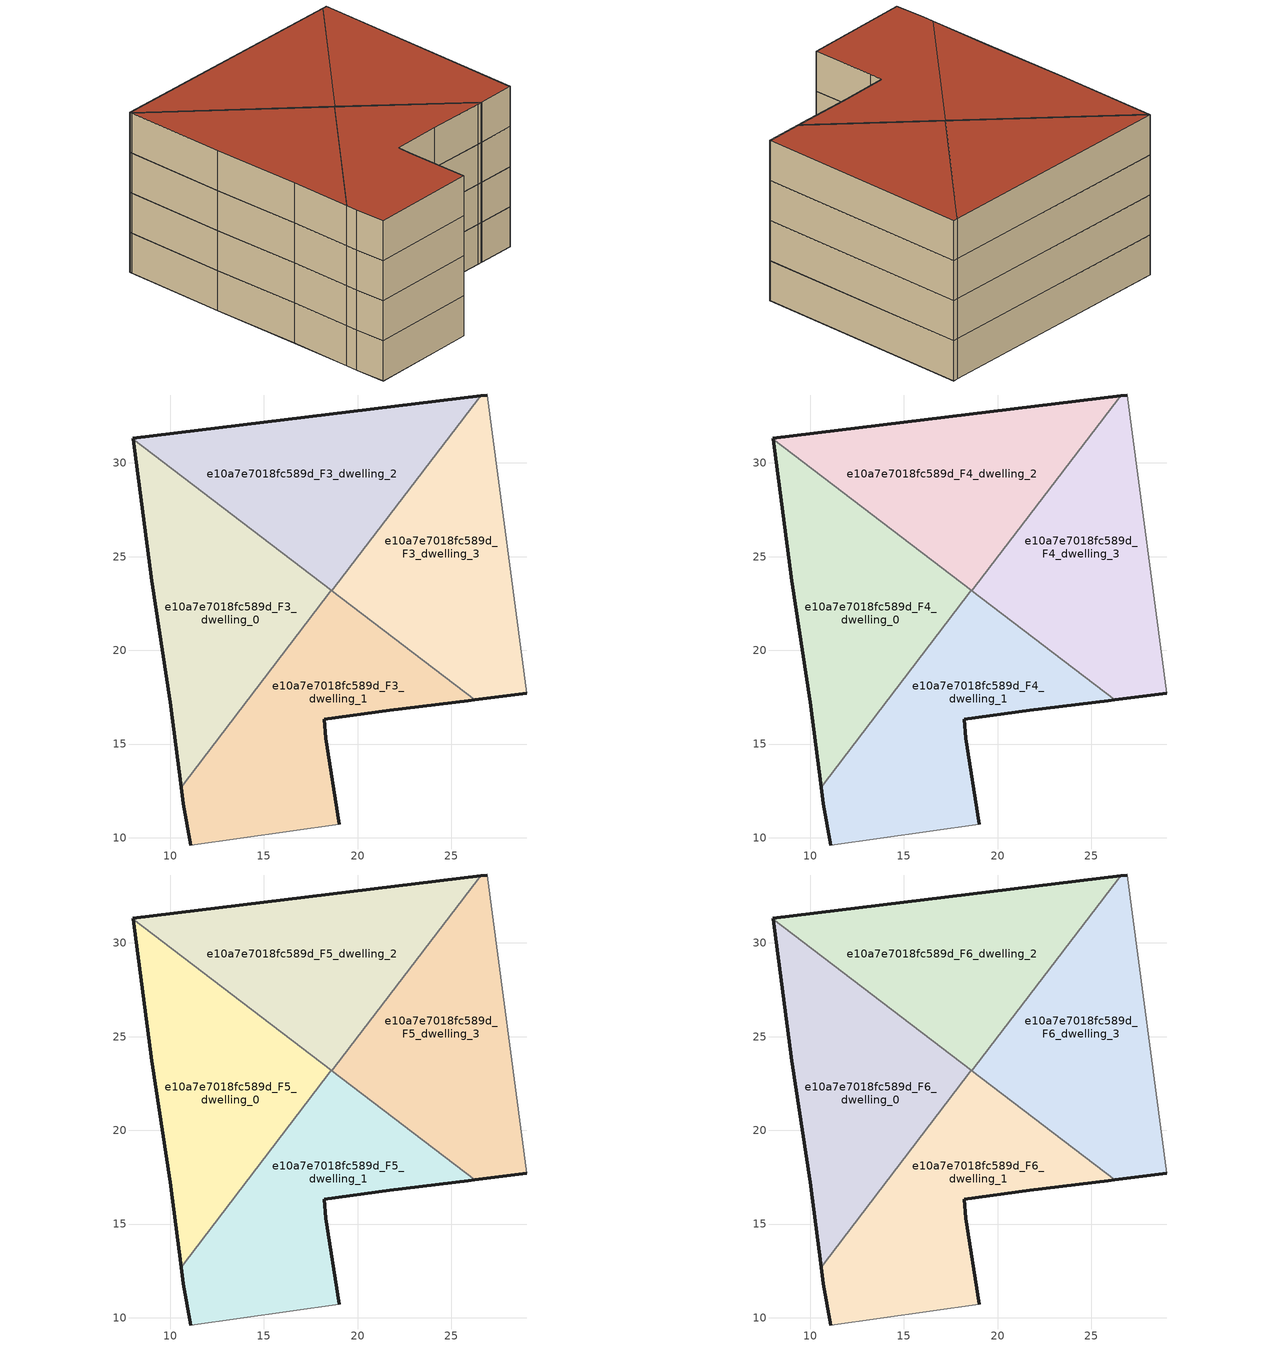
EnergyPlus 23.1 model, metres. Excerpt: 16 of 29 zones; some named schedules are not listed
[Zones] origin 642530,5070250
e10a7e7018fc589d_F3_dwelling_0
 floor to e10a7e7018fc589d_F2_dwelling_0 (EU_floor_Construction): 10.6,12.69 18.6,23.2 8.02,31.26 9.01,23.72 10.01,17.22 z9
 wall outside (EU_wall_Construction): 10.6,12.69 10.01,17.22 9.01,23.72 8.02,31.26 z9:12
 wall to e10a7e7018fc589d_F3_dwelling_1 (EU_wall_Construction): 18.6,23.2 10.6,12.69 z9:12
 wall to e10a7e7018fc589d_F3_dwelling_2 (EU_wall_Construction): 8.02,31.26 18.6,23.2 z9:12
e10a7e7018fc589d_F3_dwelling_1
 floor to e10a7e7018fc589d_F2_dwelling_1 (EU_floor_Construction): 19.01,10.71 18.31,15.32 18.21,16.32 21.72,16.82 25.92,17.32 26.27,17.36 18.6,23.2 10.6,12.69 10.71,11.82 11.11,9.62 z9
 wall outside (EU_wall_Construction): 11.11,9.62 10.71,11.82 10.6,12.69 / 26.27,17.36 25.92,17.32 21.72,16.82 18.21,16.32 18.31,15.32 19.01,10.71 z9:12
 wall adiabatic (EU_wall_Construction): 19.01,10.71 11.11,9.62 z9:12
 wall to e10a7e7018fc589d_F3_dwelling_3 (EU_wall_Construction): 18.64,23.17 26.27,17.36 z9:12
 wall to e10a7e7018fc589d_F3_dwelling_2 (EU_wall_Construction): 18.6,23.2 18.64,23.17 z9:12
e10a7e7018fc589d_F3_dwelling_2
 floor to e10a7e7018fc589d_F2_dwelling_2 (EU_floor_Construction): 18.64,23.17 26.56,33.58 8.01,31.33 8.02,31.26 z9
 wall outside (EU_wall_Construction): 8.02,31.26 8.01,31.33 26.56,33.58 z9:12
 wall to e10a7e7018fc589d_F3_dwelling_3 (EU_wall_Construction): 26.56,33.58 18.64,23.17 z9:12
e10a7e7018fc589d_F3_dwelling_3
 floor to e10a7e7018fc589d_F2_dwelling_3 (EU_floor_Construction): 29.02,17.71 26.93,33.63 26.56,33.58 18.64,23.17 26.27,17.36 z9
 wall outside (EU_wall_Construction): 26.56,33.58 26.93,33.63 / 29.02,17.71 26.27,17.36 z9:12
 wall adiabatic (EU_wall_Construction): 26.93,33.63 29.02,17.71 z9:12
e10a7e7018fc589d_F4_dwelling_0
 floor to e10a7e7018fc589d_F3_dwelling_0 (EU_floor_Construction): 10.6,12.69 18.6,23.2 8.02,31.26 9.01,23.72 10.01,17.22 z12
 wall outside (EU_wall_Construction): 10.6,12.69 10.01,17.22 9.01,23.72 8.02,31.26 z12:15
 wall to e10a7e7018fc589d_F4_dwelling_1 (EU_wall_Construction): 18.6,23.2 10.6,12.69 z12:15
 wall to e10a7e7018fc589d_F4_dwelling_2 (EU_wall_Construction): 8.02,31.26 18.6,23.2 z12:15
e10a7e7018fc589d_F4_dwelling_1
 floor to e10a7e7018fc589d_F3_dwelling_1 (EU_floor_Construction): 19.01,10.71 18.31,15.32 18.21,16.32 21.72,16.82 25.92,17.32 26.27,17.36 18.6,23.2 10.6,12.69 10.71,11.82 11.11,9.62 z12
 wall outside (EU_wall_Construction): 11.11,9.62 10.71,11.82 10.6,12.69 / 26.27,17.36 25.92,17.32 21.72,16.82 18.21,16.32 18.31,15.32 19.01,10.71 z12:15
 wall adiabatic (EU_wall_Construction): 19.01,10.71 11.11,9.62 z12:15
 wall to e10a7e7018fc589d_F4_dwelling_3 (EU_wall_Construction): 18.64,23.17 26.27,17.36 z12:15
 wall to e10a7e7018fc589d_F4_dwelling_2 (EU_wall_Construction): 18.6,23.2 18.64,23.17 z12:15
e10a7e7018fc589d_F4_dwelling_2
 floor to e10a7e7018fc589d_F3_dwelling_2 (EU_floor_Construction): 18.64,23.17 26.56,33.58 8.01,31.33 8.02,31.26 z12
 wall outside (EU_wall_Construction): 8.02,31.26 8.01,31.33 26.56,33.58 z12:15
 wall to e10a7e7018fc589d_F4_dwelling_3 (EU_wall_Construction): 26.56,33.58 18.64,23.17 z12:15
e10a7e7018fc589d_F4_dwelling_3
 floor to e10a7e7018fc589d_F3_dwelling_3 (EU_floor_Construction): 29.02,17.71 26.93,33.63 26.56,33.58 18.64,23.17 26.27,17.36 z12
 wall outside (EU_wall_Construction): 26.56,33.58 26.93,33.63 / 29.02,17.71 26.27,17.36 z12:15
 wall adiabatic (EU_wall_Construction): 26.93,33.63 29.02,17.71 z12:15
e10a7e7018fc589d_F5_dwelling_0
 floor to e10a7e7018fc589d_F4_dwelling_0 (EU_floor_Construction): 10.6,12.69 18.6,23.2 8.02,31.26 9.01,23.72 10.01,17.22 z15
 wall outside (EU_wall_Construction): 10.6,12.69 10.01,17.22 9.01,23.72 8.02,31.26 z15:18
 wall to e10a7e7018fc589d_F5_dwelling_1 (EU_wall_Construction): 18.6,23.2 10.6,12.69 z15:18
 wall to e10a7e7018fc589d_F5_dwelling_2 (EU_wall_Construction): 8.02,31.26 18.6,23.2 z15:18
e10a7e7018fc589d_F5_dwelling_1
 floor to e10a7e7018fc589d_F4_dwelling_1 (EU_floor_Construction): 19.01,10.71 18.31,15.32 18.21,16.32 21.72,16.82 25.92,17.32 26.27,17.36 18.6,23.2 10.6,12.69 10.71,11.82 11.11,9.62 z15
 wall outside (EU_wall_Construction): 11.11,9.62 10.71,11.82 10.6,12.69 / 26.27,17.36 25.92,17.32 21.72,16.82 18.21,16.32 18.31,15.32 19.01,10.71 z15:18
 wall adiabatic (EU_wall_Construction): 19.01,10.71 11.11,9.62 z15:18
 wall to e10a7e7018fc589d_F5_dwelling_3 (EU_wall_Construction): 18.64,23.17 26.27,17.36 z15:18
 wall to e10a7e7018fc589d_F5_dwelling_2 (EU_wall_Construction): 18.6,23.2 18.64,23.17 z15:18
e10a7e7018fc589d_F5_dwelling_2
 floor to e10a7e7018fc589d_F4_dwelling_2 (EU_floor_Construction): 18.64,23.17 26.56,33.58 8.01,31.33 8.02,31.26 z15
 wall outside (EU_wall_Construction): 8.02,31.26 8.01,31.33 26.56,33.58 z15:18
 wall to e10a7e7018fc589d_F5_dwelling_3 (EU_wall_Construction): 26.56,33.58 18.64,23.17 z15:18
e10a7e7018fc589d_F5_dwelling_3
 floor to e10a7e7018fc589d_F4_dwelling_3 (EU_floor_Construction): 29.02,17.71 26.93,33.63 26.56,33.58 18.64,23.17 26.27,17.36 z15
 wall outside (EU_wall_Construction): 26.56,33.58 26.93,33.63 / 29.02,17.71 26.27,17.36 z15:18
 wall adiabatic (EU_wall_Construction): 26.93,33.63 29.02,17.71 z15:18
e10a7e7018fc589d_F6_dwelling_0
 floor to e10a7e7018fc589d_F5_dwelling_0 (EU_floor_Construction): 10.6,12.69 18.6,23.2 8.02,31.26 9.01,23.72 10.01,17.22 z18
 wall outside (EU_wall_Construction): 10.6,12.69 10.01,17.22 9.01,23.72 8.02,31.26 z18:21
 wall to e10a7e7018fc589d_F6_dwelling_1 (EU_wall_Construction): 18.6,23.2 10.6,12.69 z18:21
 wall to e10a7e7018fc589d_F6_dwelling_2 (EU_wall_Construction): 8.02,31.26 18.6,23.2 z18:21
 roof outside (EU_roof_Construction): 18.6,23.2 10.6,12.69 10.01,17.22 9.01,23.72 8.02,31.26 z21
e10a7e7018fc589d_F6_dwelling_1
 floor to e10a7e7018fc589d_F5_dwelling_1 (EU_floor_Construction): 19.01,10.71 18.31,15.32 18.21,16.32 21.72,16.82 25.92,17.32 26.27,17.36 18.6,23.2 10.6,12.69 10.71,11.82 11.11,9.62 z18
 wall outside (EU_wall_Construction): 11.11,9.62 10.71,11.82 10.6,12.69 / 26.27,17.36 25.92,17.32 21.72,16.82 18.21,16.32 18.31,15.32 19.01,10.71 z18:21
 wall adiabatic (EU_wall_Construction): 19.01,10.71 11.11,9.62 z18:21
 wall to e10a7e7018fc589d_F6_dwelling_3 (EU_wall_Construction): 18.64,23.17 26.27,17.36 z18:21
 wall to e10a7e7018fc589d_F6_dwelling_2 (EU_wall_Construction): 18.6,23.2 18.64,23.17 z18:21
 roof outside (EU_roof_Construction): 26.27,17.36 25.92,17.32 21.72,16.82 18.21,16.32 18.31,15.32 19.01,10.71 11.11,9.62 10.71,11.82 10.6,12.69 18.6,23.2 z21
e10a7e7018fc589d_F6_dwelling_2
 floor to e10a7e7018fc589d_F5_dwelling_2 (EU_floor_Construction): 18.64,23.17 26.56,33.58 8.01,31.33 8.02,31.26 z18
 wall outside (EU_wall_Construction): 8.02,31.26 8.01,31.33 26.56,33.58 z18:21
 wall to e10a7e7018fc589d_F6_dwelling_3 (EU_wall_Construction): 26.56,33.58 18.64,23.17 z18:21
 roof outside (EU_roof_Construction): 26.56,33.58 18.64,23.17 8.02,31.26 8.01,31.33 z21
e10a7e7018fc589d_F6_dwelling_3
 floor to e10a7e7018fc589d_F5_dwelling_3 (EU_floor_Construction): 29.02,17.71 26.93,33.63 26.56,33.58 18.64,23.17 26.27,17.36 z18
 wall outside (EU_wall_Construction): 26.56,33.58 26.93,33.63 / 29.02,17.71 26.27,17.36 z18:21
 wall adiabatic (EU_wall_Construction): 26.93,33.63 29.02,17.71 z18:21
 roof outside (EU_roof_Construction): 26.93,33.63 29.02,17.71 26.27,17.36 18.64,23.17 26.56,33.58 z21
[Building]
EU S2 Campaign: North Axis=0; Terrain=City; Solar Distribution=FullExterior
[Site:Location]
Lyon-Bron: Latitude=45.75; Longitude=5; Time Zone=1; Elevation=198
[SizingPeriod:WeatherFileDays]
AnnualSizingPeriod: Begin Month=1; Begin Day of Month=1; End Month=12; End Day of Month=31; Day of Week for Start Day=Monday; Use Weather File Daylight Saving Period=No; Use Weather File Rain and Snow Indicators=No
[MATERIAL]
EU_InternalMass_Material: Roughness=MediumRough; Thickness=0.1; Conductivity=1; Density=1800; Specific Heat=900; Thermal Absorptance=0.9; Solar Absorptance=0.7; Visible Absorptance=0.7
[MATERIAL:NOMASS] Roughness=MediumRough; Thermal Absorptance=0.9; Solar Absorptance=0.7; Visible Absorptance=0.7
Name | Thermal Resistance
EU_wall_NoMass | 0.776494
EU_roof_NoMass | 0.486893
EU_floor_NoMass | 0.421597
[CONSTRUCTION]
EU_wall_Construction: EU_wall_NoMass
EU_roof_Construction: EU_roof_NoMass
EU_floor_Construction: EU_floor_NoMass
EU_InternalMass_Construction: EU_InternalMass_Material
[ZONE] Type=1; Multiplier=1; Ceiling Height=autocalculate; Floor Area=autocalculate; Part of Total Floor Area=Yes
Name | Volume
e10a7e7018fc589d_F3_dwelling_0; e10a7e7018fc589d_F4_dwelling_0; e10a7e7018fc589d_F5_dwelling_0; e10a7e7018fc589d_F6_dwelling_0 | 263.985
e10a7e7018fc589d_F3_dwelling_1; e10a7e7018fc589d_F4_dwelling_1; e10a7e7018fc589d_F5_dwelling_1; e10a7e7018fc589d_F6_dwelling_1 | 264.019
e10a7e7018fc589d_F3_dwelling_2; e10a7e7018fc589d_F4_dwelling_2; e10a7e7018fc589d_F5_dwelling_2; e10a7e7018fc589d_F6_dwelling_2 | 264.021
e10a7e7018fc589d_F3_dwelling_3; e10a7e7018fc589d_F4_dwelling_3; e10a7e7018fc589d_F5_dwelling_3; e10a7e7018fc589d_F6_dwelling_3 | 263.989
[INTERNALMASS] Construction=EU_InternalMass_Construction
Name | Zone or ZoneList | Surface Area
e10a7e7018fc589d_F3_dwelling_0_EU_InternalMass | e10a7e7018fc589d_F3_dwelling_0 | 87.9945
e10a7e7018fc589d_F3_dwelling_1_EU_InternalMass | e10a7e7018fc589d_F3_dwelling_1 | 88.006
e10a7e7018fc589d_F3_dwelling_2_EU_InternalMass | e10a7e7018fc589d_F3_dwelling_2 | 88.0072
e10a7e7018fc589d_F3_dwelling_3_EU_InternalMass | e10a7e7018fc589d_F3_dwelling_3 | 87.9964
e10a7e7018fc589d_F4_dwelling_0_EU_InternalMass | e10a7e7018fc589d_F4_dwelling_0 | 87.9945
e10a7e7018fc589d_F4_dwelling_1_EU_InternalMass | e10a7e7018fc589d_F4_dwelling_1 | 88.006
e10a7e7018fc589d_F4_dwelling_2_EU_InternalMass | e10a7e7018fc589d_F4_dwelling_2 | 88.0072
e10a7e7018fc589d_F4_dwelling_3_EU_InternalMass | e10a7e7018fc589d_F4_dwelling_3 | 87.9964
e10a7e7018fc589d_F5_dwelling_0_EU_InternalMass | e10a7e7018fc589d_F5_dwelling_0 | 87.9945
e10a7e7018fc589d_F5_dwelling_1_EU_InternalMass | e10a7e7018fc589d_F5_dwelling_1 | 88.006
e10a7e7018fc589d_F5_dwelling_2_EU_InternalMass | e10a7e7018fc589d_F5_dwelling_2 | 88.0072
e10a7e7018fc589d_F5_dwelling_3_EU_InternalMass | e10a7e7018fc589d_F5_dwelling_3 | 87.9964
e10a7e7018fc589d_F6_dwelling_0_EU_InternalMass | e10a7e7018fc589d_F6_dwelling_0 | 87.9945
e10a7e7018fc589d_F6_dwelling_1_EU_InternalMass | e10a7e7018fc589d_F6_dwelling_1 | 88.006
e10a7e7018fc589d_F6_dwelling_2_EU_InternalMass | e10a7e7018fc589d_F6_dwelling_2 | 88.0072
e10a7e7018fc589d_F6_dwelling_3_EU_InternalMass | e10a7e7018fc589d_F6_dwelling_3 | 87.9964
[OTHEREQUIPMENT] Fuel Type=Electricity; Design Level Calculation Method=Watts/Area; Power per Zone Floor Area=1; Fraction Latent=0; Fraction Radiant=0; Fraction Lost=0; Carbon Dioxide Generation Rate=0; EndUse Subcategory=EU_Step8_InternalGains
Name | Zone or ZoneList or Space or SpaceList | Schedule
EU_Step8_InternalGain_e10a7e7018fc589d_F3_dwelling_0_f000 | e10a7e7018fc589d_F3_dwelling_0 | EU_Step8_GainSchedule_e10a7e7018fc589d_F3_dwelling_0_f000
EU_Step8_InternalGain_e10a7e7018fc589d_F3_dwelling_1_f000 | e10a7e7018fc589d_F3_dwelling_1 | EU_Step8_GainSchedule_e10a7e7018fc589d_F3_dwelling_1_f000
EU_Step8_InternalGain_e10a7e7018fc589d_F3_dwelling_2_f000 | e10a7e7018fc589d_F3_dwelling_2 | EU_Step8_GainSchedule_e10a7e7018fc589d_F3_dwelling_2_f000
EU_Step8_InternalGain_e10a7e7018fc589d_F3_dwelling_3_f000 | e10a7e7018fc589d_F3_dwelling_3 | EU_Step8_GainSchedule_e10a7e7018fc589d_F3_dwelling_3_f000
EU_Step8_InternalGain_e10a7e7018fc589d_F4_dwelling_0_f000 | e10a7e7018fc589d_F4_dwelling_0 | EU_Step8_GainSchedule_e10a7e7018fc589d_F4_dwelling_0_f000
EU_Step8_InternalGain_e10a7e7018fc589d_F4_dwelling_1_f000 | e10a7e7018fc589d_F4_dwelling_1 | EU_Step8_GainSchedule_e10a7e7018fc589d_F4_dwelling_1_f000
EU_Step8_InternalGain_e10a7e7018fc589d_F4_dwelling_2_f000 | e10a7e7018fc589d_F4_dwelling_2 | EU_Step8_GainSchedule_e10a7e7018fc589d_F4_dwelling_2_f000
EU_Step8_InternalGain_e10a7e7018fc589d_F4_dwelling_3_f000 | e10a7e7018fc589d_F4_dwelling_3 | EU_Step8_GainSchedule_e10a7e7018fc589d_F4_dwelling_3_f000
EU_Step8_InternalGain_e10a7e7018fc589d_F5_dwelling_0_f000 | e10a7e7018fc589d_F5_dwelling_0 | EU_Step8_GainSchedule_e10a7e7018fc589d_F5_dwelling_0_f000
EU_Step8_InternalGain_e10a7e7018fc589d_F5_dwelling_1_f000 | e10a7e7018fc589d_F5_dwelling_1 | EU_Step8_GainSchedule_e10a7e7018fc589d_F5_dwelling_1_f000
EU_Step8_InternalGain_e10a7e7018fc589d_F5_dwelling_2_f000 | e10a7e7018fc589d_F5_dwelling_2 | EU_Step8_GainSchedule_e10a7e7018fc589d_F5_dwelling_2_f000
EU_Step8_InternalGain_e10a7e7018fc589d_F5_dwelling_3_f000 | e10a7e7018fc589d_F5_dwelling_3 | EU_Step8_GainSchedule_e10a7e7018fc589d_F5_dwelling_3_f000
EU_Step8_InternalGain_e10a7e7018fc589d_F6_dwelling_0_f000 | e10a7e7018fc589d_F6_dwelling_0 | EU_Step8_GainSchedule_e10a7e7018fc589d_F6_dwelling_0_f000
EU_Step8_InternalGain_e10a7e7018fc589d_F6_dwelling_1_f000 | e10a7e7018fc589d_F6_dwelling_1 | EU_Step8_GainSchedule_e10a7e7018fc589d_F6_dwelling_1_f000
EU_Step8_InternalGain_e10a7e7018fc589d_F6_dwelling_2_f000 | e10a7e7018fc589d_F6_dwelling_2 | EU_Step8_GainSchedule_e10a7e7018fc589d_F6_dwelling_2_f000
EU_Step8_InternalGain_e10a7e7018fc589d_F6_dwelling_3_f000 | e10a7e7018fc589d_F6_dwelling_3 | EU_Step8_GainSchedule_e10a7e7018fc589d_F6_dwelling_3_f000
[ZONEVENTILATION:DESIGNFLOWRATE] Schedule=EU_AlwaysOn; Design Flow Rate Calculation Method=AirChanges/Hour; Air Changes per Hour=0.693814; Ventilation Type=Natural; Fan Pressure Rise=0; Fan Total Efficiency=1; Constant Term Coefficient=1; Temperature Term Coefficient=0; Velocity Term Coefficient=0; Velocity Squared Term Coefficient=0; Minimum Indoor Temperature=-100; Maximum Indoor Temperature=100; Delta Temperature=-100; Minimum Outdoor Temperature=-100; Maximum Outdoor Temperature=100; Maximum Wind Speed=40
Name | Zone or ZoneList or Space or SpaceList
EU_ConstantAir_e10a7e7018fc589d_F3_dwelling_0 | e10a7e7018fc589d_F3_dwelling_0
EU_ConstantAir_e10a7e7018fc589d_F3_dwelling_1 | e10a7e7018fc589d_F3_dwelling_1
EU_ConstantAir_e10a7e7018fc589d_F3_dwelling_2 | e10a7e7018fc589d_F3_dwelling_2
EU_ConstantAir_e10a7e7018fc589d_F3_dwelling_3 | e10a7e7018fc589d_F3_dwelling_3
EU_ConstantAir_e10a7e7018fc589d_F4_dwelling_0 | e10a7e7018fc589d_F4_dwelling_0
EU_ConstantAir_e10a7e7018fc589d_F4_dwelling_1 | e10a7e7018fc589d_F4_dwelling_1
EU_ConstantAir_e10a7e7018fc589d_F4_dwelling_2 | e10a7e7018fc589d_F4_dwelling_2
EU_ConstantAir_e10a7e7018fc589d_F4_dwelling_3 | e10a7e7018fc589d_F4_dwelling_3
EU_ConstantAir_e10a7e7018fc589d_F5_dwelling_0 | e10a7e7018fc589d_F5_dwelling_0
EU_ConstantAir_e10a7e7018fc589d_F5_dwelling_1 | e10a7e7018fc589d_F5_dwelling_1
EU_ConstantAir_e10a7e7018fc589d_F5_dwelling_2 | e10a7e7018fc589d_F5_dwelling_2
EU_ConstantAir_e10a7e7018fc589d_F5_dwelling_3 | e10a7e7018fc589d_F5_dwelling_3
EU_ConstantAir_e10a7e7018fc589d_F6_dwelling_0 | e10a7e7018fc589d_F6_dwelling_0
EU_ConstantAir_e10a7e7018fc589d_F6_dwelling_1 | e10a7e7018fc589d_F6_dwelling_1
EU_ConstantAir_e10a7e7018fc589d_F6_dwelling_2 | e10a7e7018fc589d_F6_dwelling_2
EU_ConstantAir_e10a7e7018fc589d_F6_dwelling_3 | e10a7e7018fc589d_F6_dwelling_3
[HVACTEMPLATE:ZONE:IDEALLOADSAIRSYSTEM] System Availability Schedule=EU_AlwaysOn; Maximum Heating Supply Air Temperature=50; Minimum Cooling Supply Air Temperature=13; Maximum Heating Supply Air Humidity Ratio=0.0156; Minimum Cooling Supply Air Humidity Ratio=0.0077; Heating Limit=NoLimit; Cooling Limit=NoLimit; Heating Availability Schedule=EU_AlwaysOn; Cooling Availability Schedule=EU_CoolingOff; Dehumidification Control Type=ConstantSensibleHeatRatio; Cooling Sensible Heat Ratio=0.7; Dehumidification Setpoint=60; Humidification Control Type=None; Humidification Setpoint=30; Outdoor Air Method=None; Outdoor Air Flow Rate per Person=0.00944; Outdoor Air Flow Rate per Zone Floor Area=0; Outdoor Air Flow Rate per Zone=0; Demand Controlled Ventilation Type=None; Outdoor Air Economizer Type=NoEconomizer; Heat Recovery Type=None; Sensible Heat Recovery Effectiveness=0.7; Latent Heat Recovery Effectiveness=0.65
Name | Template Thermostat
e10a7e7018fc589d_F3_dwelling_0 | EU_HeatOnly_e10a7e7018fc589d_F3_dwelling_0
e10a7e7018fc589d_F3_dwelling_1 | EU_HeatOnly_e10a7e7018fc589d_F3_dwelling_1
e10a7e7018fc589d_F3_dwelling_2 | EU_HeatOnly_e10a7e7018fc589d_F3_dwelling_2
e10a7e7018fc589d_F3_dwelling_3 | EU_HeatOnly_e10a7e7018fc589d_F3_dwelling_3
e10a7e7018fc589d_F4_dwelling_0 | EU_HeatOnly_e10a7e7018fc589d_F4_dwelling_0
e10a7e7018fc589d_F4_dwelling_1 | EU_HeatOnly_e10a7e7018fc589d_F4_dwelling_1
e10a7e7018fc589d_F4_dwelling_2 | EU_HeatOnly_e10a7e7018fc589d_F4_dwelling_2
e10a7e7018fc589d_F4_dwelling_3 | EU_HeatOnly_e10a7e7018fc589d_F4_dwelling_3
e10a7e7018fc589d_F5_dwelling_0 | EU_HeatOnly_e10a7e7018fc589d_F5_dwelling_0
e10a7e7018fc589d_F5_dwelling_1 | EU_HeatOnly_e10a7e7018fc589d_F5_dwelling_1
